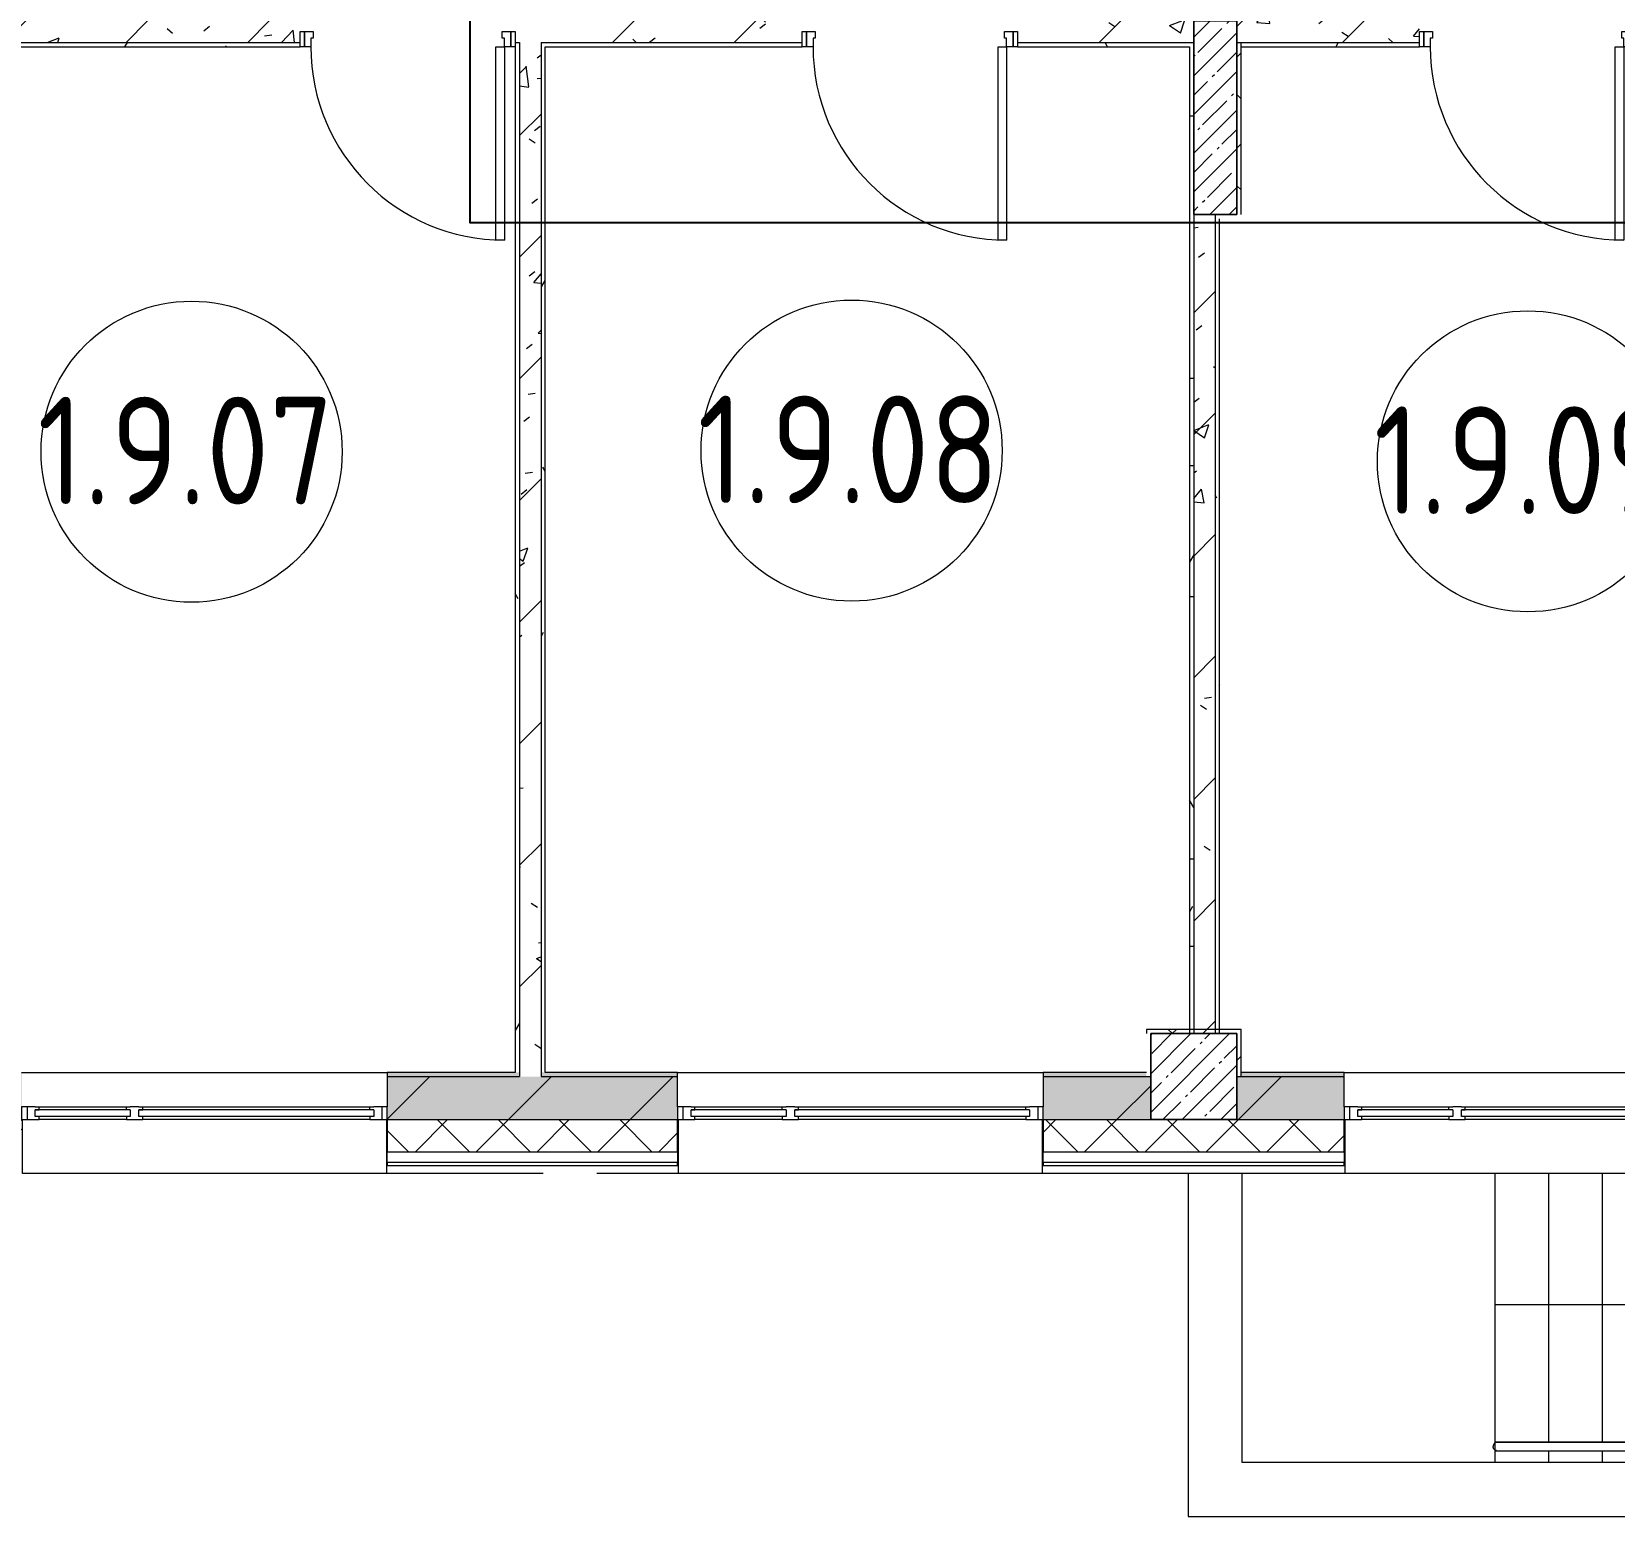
# Model space of a CAD drawing. Header units: millimetres. Extents: x -500089 to 1469082, y -290736 to 166440.
# Drawn here: x 1207100 to 1214459, y -75815 to -68910 of the extents above; entities that cross this region are included whole.
import ezdxf

# ---------------------------------------------------------------- set-up
doc = ezdxf.new("R2010")
doc.units = ezdxf.units.MM
for name, color, linetype, lineweight in [('_ Окна', 7, 'Continuous', 0), ('Витраж', 7, 'Continuous', 0), ('Двери', 7, 'Continuous', 0), ('Лестницы', 7, 'Continuous', 0), ('Марки помещений', 7, 'Continuous', 0), ('Несущие колонны', 7, 'Continuous', 0), ('Ограждение', 7, 'Continuous', 0), ('Окна', 7, 'Continuous', 0), ('Стены', 7, 'Continuous', 0), ('Стены наружные', 7, 'Continuous', 0), ('Стены несущие', 7, 'Continuous', 0), ('Стены отделка', 7, 'Continuous', 0), ('Стены штриховка', 7, 'Continuous', 0), ('Стрелки вверх', 7, 'Continuous', 0)]:
    doc.layers.add(name, color=color, linetype=linetype, lineweight=lineweight)
doc.styles.add('GOST Common_1', font='', dxfattribs={"width": 0.9, "height": 700})
doc.styles.get('GOST Common_1').set_extended_font_data('GOST Common')
pattern_1 = [(0, (1111853.59, -73570.49), (812.8, 203.2), [67.056, -542.544, 67.056, -542.544, -3251.2]), (0, (1111853.59, -73570.49), (812.8, 203.2), [-1219.2, 67.056, -1152.144, 67.056, -542.544, -1422.4]), (0, (1111853.59, -73570.49), (812.8, 203.2), [-3048, 67.056, -339.344, 67.056, -948.944]), (120, (1112158.39, -73468.89), (-582.37636, 602.30545), [67.056, -542.544, 67.056, -542.544, -3251.2]), (120, (1112158.39, -73468.89), (-582.37636, 602.30545), [-1219.2, 67.056, -1152.144, 67.056, -542.544, -1422.4]), (120, (1112158.39, -73468.89), (-582.37636, 602.30545), [-3048, 67.056, -339.344, 67.056, -948.944]), (240, (1112259.99, -73062.49), (-230.42364, -805.50545), [67.056, -542.544, 67.056, -542.544, -3251.2]), (240, (1112259.99, -73062.49), (-230.42364, -805.50545), [-1219.2, 67.056, -1152.144, 67.056, -542.544, -1422.4]), (240, (1112259.99, -73062.49), (-230.42364, -805.50545), [-3048, 67.056, -339.344, 67.056, -948.944])]
pattern_2 = [(45, (1111853.6, -73570.5), (-282.8427, 282.8427), [])]
pattern_3 = [(50, (1111853.6, -73570.5), (728.7365, -63.7558), [76.2, -838.2]), (355, (1111853.6, -73570.5), (-140.9716, 764.2276), [60.96, -670.56]), (100.451, (1111914.3, -73575.8), (587.77, 700.4668), [64.76, -712.36]), (46.184, (1111853.6, -73367.3), (1084.316, -168.171), [114.3, -1257.3]), (96.636, (1111943.9, -73381.3), (949.61, 989.71), [97.14, -1068.54]), (351.184, (1111853.6, -73367.3), (949.62, 989.701), [91.44, -1005.84]), (21, (1111955.2, -73418.1), (606.458, -409.0606), [76.2, -838.2]), (326, (1111955.2, -73418.1), (247.2083, 736.753), [60.96, -670.56]), (71.451, (1112005.7, -73452.2), (853.6683, 327.6855), [64.76, -712.36]), (37.5, (1111853.59, -73570.5), (12.3547, 338.2201), [33.528, -628.904, 33.528, -647.192, -673.1]), (37.5, (1111853.59, -73570.5), (12.3547, 338.2201), [-1343.152, 33.528, -639.572]), (7.5, (1111853.6, -73570.5), (267.2789, 400.7221), [33.528, -354.584, 33.528, -613.664, -256.54]), (7.5, (1111853.6, -73570.5), (267.2789, 400.7221), [-1035.304, 33.528, -223.012]), (327.5, (1111627.02, -73570.5), (542.3633, -22.91534), [33.528, -220.472, 33.528, -758.952, -1051.56]), (327.5, (1111627.02, -73570.5), (542.3633, -22.91534), [-1046.48, 33.528, -1018.032]), (317.5, (1111525.4, -73570.5), (592.517, 101.7071), [33.528, -296.672, 33.528, -492.76, -746.76]), (317.5, (1111525.4, -73570.5), (592.517, 101.7071), [-856.488, 33.528, -713.232])]
pattern_4 = [(45, (1111853.59, -73570.49), (-141.42136, 141.42136), []), (135, (1111853.59, -73570.49), (-141.42136, -141.42136), [])]
pattern_5 = [(45, (1111853.6, -73570.5), (-212.132, 212.132), []), (135, (1111853.6, -73570.5), (-212.132, -212.132), [])]

# ---------------------------------------------------------------- blocks, each defined once
blk = doc.blocks.new('Прямоугольный импост - 30х300 мм _Отлив_ Серый-2983337-З Этаж 01')
at = {"layer": 'Витраж'}
for p, q in [((98254, -650), (98254, -400)), ((99946, -400), (99946, -650)), ((99946, -650), (98254, -650))]:
    blk.add_line(p, q, dxfattribs=at)
blk = doc.blocks.new('Прямоугольный импост - 5х250 мм _наружный откос_ Серый-2984104-З Этаж 01')
at = {"layer": 'Витраж', "lineweight": 18}
for p, q in [((-4, 262.5), (0, 262.5)), ((-4, 50), (-4, 262.5)), ((0, 262.5), (0, 50))]:
    blk.add_line(p, q, dxfattribs=at)
blk = doc.blocks.new('Прямоугольный импост - 5х250 мм _наружный откос_ Серый-2984105-З Этаж 01')
at = {"layer": 'Витраж', "lineweight": 18}
for p, q in [((0, 262.5), (-4, 262.5)), ((-4, 262.5), (-4, 50)), ((0, 50), (0, 262.5))]:
    blk.add_line(p, q, dxfattribs=at)
blk = doc.blocks.new('Верх стены приямка 2 - Верх стены приямка 2-3044247-З Этаж 01')
at = {"layer": 'Стены'}
for p, q in [((100875, -650), (100625, -650)), ((100625, -650), (100625, -2245)), ((100875, -1995), (100875, -650)), ((107625, -1995), (100875, -1995)), ((107625, -2245), (107625, -1995)), ((100625, -2245), (107625, -2245))]:
    blk.add_line(p, q, dxfattribs=at)
blk = doc.blocks.new('АР_СОШ_Верзилово_Фасады_rvt-2-З Этаж 01')
at = {"layer": 'Стены наружные'}
for p, q in [((97625, -650), (96896, -650)), ((98254, -650), (97875, -650)), ((101354, -650), (99946, -650))]:
    blk.add_line(p, q, dxfattribs=at)
at = {"layer": 'Стены отделка', "lineweight": 9}
for p, q in [((98250, -600), (96900, -600)), ((96900, -600), (96900, -612.5)), ((96900, -612.5), (98250, -612.5)), ((98250, -612.5), (98250, -600)), ((101350, -600), (99950, -600)), ((99950, -600), (99950, -612.5)), ((99950, -612.5), (101350, -612.5)), ((101350, -612.5), (101350, -600))]:
    blk.add_line(p, q, dxfattribs=at)
at = {"lineweight": 9}
for name, p in [('Прямоугольный импост - 30х300 мм _Отлив_ Серый-2983337-З Этаж 01', (-3050, 0)), ('Прямоугольный импост - 30х300 мм _Отлив_ Серый-2983337-З Этаж 01', (0, 0)), ('Прямоугольный импост - 30х300 мм _Отлив_ Серый-2983337-З Этаж 01', (3100, 0)), ('Верх стены приямка 2 - Верх стены приямка 2-3044247-З Этаж 01', (0, 0))]:
    blk.add_blockref(name, p, dxfattribs=at)
at = {"lineweight": 9, "extrusion": (0, 0, -1), "rotation": 180}
for p in [(-96900, -350), (-99950, -350)]:
    blk.add_blockref('Прямоугольный импост - 5х250 мм _наружный откос_ Серый-2984104-З Этаж 01', p, dxfattribs=at)
at = {"lineweight": 9, "rotation": 180}
for p in [(98250, -350), (101350, -350)]:
    blk.add_blockref('Прямоугольный импост - 5х250 мм _наружный откос_ Серый-2984105-З Этаж 01', p, dxfattribs=at)
blk = doc.blocks.new('ADSK_КолоннаЖБ_Прямоугольная - 400x400 мм-V256-З Этаж 01')
at = {"layer": 'Несущие колонны'}
h = blk.add_hatch(dxfattribs=at)
h.set_pattern_fill('FP_40', color=256, style=0, pattern_type=2)
h.set_pattern_definition([(45, (-100650, 200), (-89.80256, 89.80256), []), (45, (-100560.2, 200), (-89.80256, 89.80256), [158.75, -31.75, 13.411, -18.339])])
h.paths.add_polyline_path([(200, -200), (200, 200), (-200, 200), (-200, -200), (-109.1, -200)], flags=0)
at = {"layer": 'Несущие колонны', "lineweight": 18}
for p, q in [((-200, -200), (-200, 200)), ((-200, 200), (200, 200)), ((200, 200), (-200, 200)), ((-200, 200), (-200, -200)), ((200, 200), (200, -200)), ((200, -200), (200, 200)), ((200, -200), (-200, -200)), ((-200, -200), (200, -200))]:
    blk.add_line(p, q, dxfattribs=at)
blk = doc.blocks.new('ADSK_КолоннаЖБ_Прямоугольная - 200x900 мм-V329-З Этаж 01')
at = {"layer": 'Несущие колонны'}
h = blk.add_hatch(dxfattribs=at)
h.set_pattern_fill('FP_116', color=256, style=0, pattern_type=2)
h.set_pattern_definition([(315, (-4260, 100750), (89.80256, 89.80256), []), (315, (-4260, 100660.2), (89.80256, 89.80256), [158.75, -31.75, 13.411, -18.339])])
h.paths.add_polyline_path([(-450, 2.5), (-450, -100), (450, -100), (450, 100), (-450, 100)], flags=0)
at = {"layer": 'Несущие колонны', "lineweight": 18}
for p, q in [((-450, -100), (-450, 100)), ((-450, 100), (450, 100)), ((450, 100), (-450, 100)), ((-450, 100), (-450, -100)), ((450, 100), (450, -100)), ((450, -100), (450, 100)), ((450, -100), (-450, -100)), ((-450, -100), (450, -100))]:
    blk.add_line(p, q, dxfattribs=at)
blk = doc.blocks.new('ASVP_ДверьДеревянная_1 полотно - Входная_внутр_ 900х2000h_полотно_ Г Пр _850 в чистоте_-4213387-З Этаж 01')
at = {"layer": 'Двери', "lineweight": 18}
for p, q in [((-450, 970), (-410, 970)), ((-450, 70), (-450, 970)), ((-410, 970), (-410, 70)), ((-500, 70), (-480, 70)), ((-500, 0), (-500, 70)), ((-480, 0), (-500, 0)), ((-480, 70), (-450, 70)), ((-480, 0), (-480, 70)), ((-480, 70), (-480, 0)), ((-440, 0), (-480, 0)), ((-410, 70), (-450, 70)), ((-450, 70), (-450, 30)), ((-450, 30), (-440, 30)), ((-440, 30), (-440, 0)), ((440, 30), (450, 30)), ((440, 0), (440, 30)), ((480, 0), (440, 0)), ((450, 70), (480, 70)), ((450, 30), (450, 70)), ((480, 70), (480, 0)), ((480, 70), (500, 70)), ((480, 0), (480, 70)), ((500, 0), (480, 0)), ((500, 70), (500, 0))]:
    blk.add_line(p, q, dxfattribs=at)
at = {"layer": 'Двери'}
blk.add_arc((-450, 70), 900, 0, 90, dxfattribs=at)
blk = doc.blocks.new('Тип перил - Перила_Внутренний_-3596252-З Этаж 01')
at = {"layer": 'Ограждение'}
for p, q in [((105800, -1900), (102050, -1900)), ((102050, -1940), (105800, -1940))]:
    blk.add_line(p, q, dxfattribs=at)
blk = doc.blocks.new('Тип перил - D40-V397-З Этаж 01')
at = {"layer": 'Ограждение', "flags": 128}
for points in [[(102058.7, -1900.4), (102057.5, -1900.6), (102056.3, -1901), (102055.2, -1901.4), (102054.1, -1901.8), (102053.1, -1902.3), (102052.2, -1902.9), (102051.3, -1903.4), (102050.5, -1904), (102049.7, -1904.6), (102049, -1905.3), (102048.3, -1905.9), (102047.7, -1906.5), (102047.2, -1907.1), (102046.7, -1907.8), (102046.2, -1908.4), (102045.8, -1909), (102045.4, -1909.6), (102045, -1910.2), (102044.7, -1910.8), (102044.4, -1911.4), (102044.2, -1912), (102043.9, -1912.6), (102043.7, -1913.1), (102043.5, -1913.7), (102043.3, -1914.2), (102043.2, -1914.7), (102043.1, -1915.3), (102042.9, -1915.8), (102042.8, -1916.3), (102042.7, -1916.8), (102042.7, -1917.4), (102042.6, -1917.9), (102042.6, -1918.4), (102042.5, -1918.9), (102042.5, -1919.4), (102042.5, -1919.9), (102042.5, -1920)], [(102058.7, -1939.6), (102057.5, -1939.4), (102056.3, -1939), (102055.2, -1938.6), (102054.1, -1938.2), (102053.1, -1937.7), (102052.2, -1937.1), (102051.3, -1936.6), (102050.5, -1936), (102049.7, -1935.4), (102049, -1934.7), (102048.3, -1934.1), (102047.7, -1933.5), (102047.2, -1932.9), (102046.7, -1932.2), (102046.2, -1931.6), (102045.8, -1931), (102045.4, -1930.4), (102045, -1929.8), (102044.7, -1929.2), (102044.4, -1928.6), (102044.2, -1928), (102043.9, -1927.4), (102043.7, -1926.9), (102043.5, -1926.3), (102043.3, -1925.8), (102043.2, -1925.3), (102043.1, -1924.7), (102042.9, -1924.2), (102042.8, -1923.7), (102042.7, -1923.2), (102042.7, -1922.6), (102042.6, -1922.1), (102042.6, -1921.6), (102042.5, -1921.1), (102042.5, -1920.6), (102042.5, -1920.1), (102042.5, -1920)]]:
    blk.add_lwpolyline(points, dxfattribs=at)
blk = doc.blocks.new('Тип перил - Перила_Внутренний_-V399-З Этаж 01')
at = {"layer": 'Ограждение'}
for p, q in [((102050, -1900), (102050, -1940)), ((102050, -1900), (105800, -1900)), ((105800, -1900), (105800, -1940)), ((102050, -1940), (105800, -1940))]:
    blk.add_line(p, q, dxfattribs=at)
blk = doc.blocks.new('Окно_ПВХ_2Створки - ОП_2000_h_х1700_2ст Серый-3674242-З Этаж 01')
at = {"layer": '_ Окна'}
for p, q in [((-769, 110), (-850, 110)), ((-850, 110), (-850, 50)), ((-825, 50), (-825, 110)), ((-787, 64), (-787, 96)), ((-787, 96), (-769, 96)), ((-769, 96), (-769, 110)), ((-769, 96), (287, 96)), ((363, 110), (287, 110)), ((287, 110), (287, 96)), ((287, 96), (305, 96)), ((305, 96), (305, 64)), ((345, 64), (345, 96)), ((345, 96), (363, 96)), ((363, 96), (363, 110)), ((363, 96), (769, 96)), ((769, 110), (769, 96)), ((850, 110), (769, 110)), ((769, 96), (787, 96)), ((787, 96), (787, 64)), ((825, 50), (825, 110)), ((850, 50), (850, 110)), ((-850, 50), (-787, 50)), ((-787, 64), (305, 64)), ((-787, 64), (-769, 64)), ((-769, 50), (-787, 50)), ((-769, 64), (-769, 50)), ((287, 64), (287, 50)), ((305, 64), (287, 64)), ((305, 50), (287, 50)), ((305, 50), (345, 50)), ((345, 64), (787, 64)), ((345, 64), (363, 64)), ((363, 50), (345, 50)), ((363, 64), (363, 50)), ((769, 64), (769, 50)), ((787, 64), (769, 64)), ((787, 50), (769, 50)), ((787, 50), (850, 50))]:
    blk.add_line(p, q, dxfattribs=at)
at = {"layer": 'Окна'}
for p, q in [((-769, 110), (287, 110)), ((363, 110), (769, 110)), ((287, 50), (-769, 50)), ((769, 50), (363, 50))]:
    blk.add_line(p, q, dxfattribs=at)
blk = doc.blocks.new('ASVP_Марка_Помещение_ОдноЗначение - Номер-684784-З Этаж 01')
at = {"layer": 'Марки помещений'}
blk.add_circle((0, 0), 3.5, dxfattribs=at)

msp = doc.modelspace()

# ---------------------------------------------------------------- hatches: boundary and pattern name
at = {"layer": 'Стены штриховка'}
h = msp.add_hatch(dxfattribs=at)
h.set_pattern_fill('FP_201', color=256, style=0, pattern_type=2)
h.set_pattern_definition(pattern_2)
h.paths.add_polyline_path([(1212394.52, -68960.488), (1212503.585, -68960.488), (1212503.585, -68860.488), (1211683.585, -68860.488), (1211683.585, -68960.488)], flags=0)
h.paths.add_polyline_path([(1206253.585, -68960.488), (1208348.585, -68960.488), (1208348.585, -68860.488), (1206253.585, -68860.488)], flags=0)
h.paths.add_polyline_path([(1214961.413, -68960.488), (1215603.585, -68960.488), (1215603.585, -68860.488), (1214553.586, -68860.488), (1214553.586, -68960.488), (1214618.45, -68960.488)], flags=0)
h.paths.add_polyline_path([(1209348.585, -68960.488), (1210683.585, -68960.488), (1210683.585, -68860.488), (1209348.585, -68860.488), (1209348.585, -68910.488)], flags=0)
h.paths.add_polyline_path([(1213553.586, -68960.488), (1213553.586, -68860.488), (1212703.585, -68860.488), (1212703.585, -68960.488), (1213506.476, -68960.488)], flags=0)
h = msp.add_hatch(dxfattribs=at)
h.set_pattern_fill('FP_31', color=256, style=0, pattern_type=2)
h.set_pattern_definition(pattern_3)
h.paths.add_polyline_path([(1212394.52, -68960.488), (1212503.585, -68960.488), (1212503.585, -68860.488), (1211683.585, -68860.488), (1211683.585, -68960.488)], flags=0)
h.paths.add_polyline_path([(1206253.585, -68960.488), (1208348.585, -68960.488), (1208348.585, -68860.488), (1206253.585, -68860.488)], flags=0)
h.paths.add_polyline_path([(1214961.413, -68960.488), (1215603.585, -68960.488), (1215603.585, -68860.488), (1214553.586, -68860.488), (1214553.586, -68960.488), (1214618.45, -68960.488)], flags=0)
h.paths.add_polyline_path([(1209348.585, -68960.488), (1210683.585, -68960.488), (1210683.585, -68860.488), (1209348.585, -68860.488), (1209348.585, -68910.488)], flags=0)
h.paths.add_polyline_path([(1213553.586, -68960.488), (1213553.586, -68860.488), (1212703.585, -68860.488), (1212703.585, -68960.488), (1213506.476, -68960.488)], flags=0)
h = msp.add_hatch(dxfattribs=at)
h.set_pattern_fill('FP_174', color=256, style=0, pattern_type=2)
h.set_pattern_definition(pattern_1)
h.paths.add_polyline_path([(1215583.585, -68980.488), (1215583.585, -68960.488), (1214553.586, -68960.488), (1214553.586, -68980.488), (1214990.486, -68980.488)], flags=0)
h.paths.add_polyline_path([(1210170.59, -68980.488), (1210683.585, -68980.488), (1210683.585, -68960.488), (1209468.585, -68960.488), (1209468.585, -68980.488), (1209488.585, -68980.488)], flags=0)
h.paths.add_polyline_path([(1212394.52, -68980.488), (1212503.585, -68980.488), (1212503.585, -68960.488), (1211683.585, -68960.488), (1211683.585, -68980.488)], flags=0)
h.paths.add_polyline_path([(1206673.585, -68980.488), (1208348.585, -68980.488), (1208348.585, -68960.488), (1206673.585, -68960.488), (1206673.585, -68965.488)], flags=0)
h.paths.add_polyline_path([(1213553.586, -68980.488), (1213553.586, -68960.488), (1212723.585, -68960.488), (1212723.585, -68980.488), (1213506.476, -68980.488)], flags=0)
h.paths.add_polyline_path([(1209348.585, -68980.488), (1209368.585, -68980.488), (1209368.585, -68960.488), (1209348.585, -68960.488)], flags=0)
h.paths.add_polyline_path([(1206653.585, -68970.488), (1206653.585, -68960.488), (1206353.585, -68960.488), (1206353.585, -68970.488), (1206513.585, -68970.488)], flags=0)
h = msp.add_hatch(dxfattribs=at)
h.set_pattern_fill('FP_174', color=256, style=0, pattern_type=2)
h.set_pattern_definition(pattern_1)
h.paths.add_polyline_path([(1209368.585, -73750.488), (1209368.585, -68980.488), (1209348.585, -68980.488), (1209348.585, -73750.488)], flags=0)
h = msp.add_hatch(dxfattribs=at)
h.set_pattern_fill('FP_201', color=256, style=0, pattern_type=2)
h.set_pattern_definition(pattern_2)
h.paths.add_polyline_path([(1209468.585, -73770.488), (1209468.585, -68960.488), (1209368.585, -68960.488), (1209368.585, -73770.488)], flags=0)
h = msp.add_hatch(dxfattribs=at)
h.set_pattern_fill('FP_31', color=256, style=0, pattern_type=2)
h.set_pattern_definition(pattern_3)
h.paths.add_polyline_path([(1209468.585, -73770.488), (1209468.585, -68960.488), (1209368.585, -68960.488), (1209368.585, -73770.488)], flags=0)
h = msp.add_hatch(dxfattribs=at)
h.set_pattern_fill('FP_174', color=256, style=0, pattern_type=2)
h.set_pattern_definition(pattern_1)
h.paths.add_polyline_path([(1209468.585, -73750.488), (1209488.585, -73750.488), (1209488.585, -68980.488), (1209468.585, -68980.488), (1209468.585, -73360.122)], flags=0)
h = msp.add_hatch(dxfattribs=at)
h.set_pattern_fill('FP_174', color=256, style=0, pattern_type=2)
h.set_pattern_definition(pattern_1)
h.paths.add_polyline_path([(1212503.585, -73570.488), (1212503.585, -68980.488), (1212483.585, -68980.488), (1212483.585, -73570.488)], flags=0)
h = msp.add_hatch(dxfattribs=at)
h.set_pattern_fill('FP_202', color=256, style=0, pattern_type=2)
h.set_pattern_definition(pattern_5)
h.paths.add_polyline_path([(1212723.585, -69760.488), (1212723.585, -68960.488), (1212703.585, -68960.488), (1212703.585, -69760.488)], flags=0)
h = msp.add_hatch(dxfattribs=at)
h.set_pattern_fill('FP_201', color=256, style=0, pattern_type=2)
h.set_pattern_definition(pattern_2)
h.paths.add_polyline_path([(1212503.585, -73570.488), (1212603.585, -73570.488), (1212603.585, -69760.488), (1212503.585, -69760.488), (1212503.585, -73506.157)], flags=0)
h = msp.add_hatch(dxfattribs=at)
h.set_pattern_fill('FP_31', color=256, style=0, pattern_type=2)
h.set_pattern_definition(pattern_3)
h.paths.add_polyline_path([(1212503.585, -73570.488), (1212603.585, -73570.488), (1212603.585, -69760.488), (1212503.585, -69760.488), (1212503.585, -73506.157)], flags=0)
h = msp.add_hatch(dxfattribs=at)
h.set_pattern_fill('FP_174', color=256, style=0, pattern_type=2)
h.set_pattern_definition(pattern_1)
h.paths.add_polyline_path([(1212623.585, -73570.488), (1212623.585, -69780.488), (1212603.585, -69780.488), (1212603.585, -73570.488), (1212622.679, -73570.488)], flags=0)
h = msp.add_hatch(dxfattribs=at)
h.set_pattern_fill('FP_202', color=256, style=0, pattern_type=2)
h.set_pattern_definition(pattern_5)
h.paths.add_polyline_path([(1212303.585, -73570.488), (1212483.585, -73570.488), (1212483.585, -73550.488), (1212283.585, -73550.488), (1212283.585, -73570.488)], flags=0)
h.paths.add_polyline_path([(1212703.585, -73570.488), (1212703.585, -73550.488), (1212623.585, -73550.488), (1212623.585, -73570.488)], flags=0)
h = msp.add_hatch(dxfattribs=at)
h.set_pattern_fill('FP_202', color=256, style=0, pattern_type=2)
h.set_pattern_definition(pattern_5)
h.paths.add_polyline_path([(1212703.585, -73770.488), (1212723.585, -73770.488), (1212723.585, -73550.488), (1212703.585, -73550.488), (1212703.585, -73750.488)], flags=0)
h = msp.add_hatch(dxfattribs=at)
h.set_pattern_fill('FP_174', color=256, style=0, pattern_type=2)
h.set_pattern_definition(pattern_1)
h.paths.add_polyline_path([(1221953.586, -73770.488), (1221953.586, -73750.488), (1221053.586, -73750.488), (1221053.586, -73770.488), (1221865.66, -73770.488)], flags=0)
h.paths.add_polyline_path([(1188853.585, -73770.488), (1188853.585, -73750.488), (1188653.585, -73750.488), (1188653.585, -73770.488)], flags=0)
h.paths.add_polyline_path([(1194053.585, -73770.488), (1194253.585, -73770.488), (1194253.585, -73750.488), (1194053.585, -73750.488)], flags=0)
h.paths.add_polyline_path([(1194653.585, -73770.488), (1194853.585, -73770.488), (1194853.585, -73750.488), (1194653.585, -73750.488), (1194653.585, -73765.488)], flags=0)
h.paths.add_polyline_path([(1199038.585, -73770.488), (1199553.585, -73770.488), (1199553.585, -73750.488), (1199038.585, -73750.488)], flags=0)
h.paths.add_polyline_path([(1219413.586, -73770.488), (1220053.586, -73770.488), (1220053.586, -73750.488), (1219413.586, -73750.488)], flags=0)
h.paths.add_polyline_path([(1199673.585, -73770.488), (1200233.585, -73770.488), (1200233.585, -73750.488), (1199653.585, -73750.488), (1199653.585, -73770.488)], flags=0)
h.paths.add_polyline_path([(1219313.586, -73770.488), (1219313.586, -73750.488), (1219153.586, -73750.488), (1219153.586, -73770.488), (1219293.586, -73770.488)], flags=0)
h.paths.add_polyline_path([(1200673.585, -73770.488), (1200853.585, -73770.488), (1200853.585, -73750.488), (1200673.585, -73750.488)], flags=0)
h.paths.add_polyline_path([(1218018.803, -73770.488), (1218153.586, -73770.488), (1218153.586, -73750.488), (1217253.586, -73750.488), (1217253.586, -73770.488), (1217997.064, -73770.488)], flags=0)
h.paths.add_polyline_path([(1206834.704, -73770.488), (1207053.585, -73770.488), (1207053.585, -73750.488), (1206673.585, -73750.488), (1206673.585, -73770.488)], flags=0)
h.paths.add_polyline_path([(1208753.585, -73770.488), (1209368.585, -73770.488), (1209368.585, -73750.488), (1208753.585, -73750.488)], flags=0)
h.paths.add_polyline_path([(1215730.424, -73770.488), (1216253.586, -73770.488), (1216253.586, -73750.488), (1215703.585, -73750.488), (1215703.585, -73770.488), (1215723.585, -73770.488)], flags=0)
h.paths.add_polyline_path([(1210103.585, -73770.488), (1210103.585, -73750.488), (1209468.585, -73750.488), (1209468.585, -73770.488), (1209488.585, -73770.488)], flags=0)
h.paths.add_polyline_path([(1215603.585, -73770.488), (1215603.585, -73750.488), (1214903.585, -73750.488), (1214903.585, -73770.488), (1215583.585, -73770.488)], flags=0)
h.paths.add_polyline_path([(1188253.585, -73770.488), (1188253.585, -73750.488), (1188053.585, -73750.488), (1188053.585, -73770.488)], flags=0)
h.paths.add_polyline_path([(1212283.585, -73770.488), (1212283.585, -73750.488), (1211803.585, -73750.488), (1211803.585, -73770.488)], flags=0)
h.paths.add_polyline_path([(1212778.585, -73770.488), (1213203.585, -73770.488), (1213203.585, -73750.488), (1212723.585, -73750.488), (1212723.585, -73770.488)], flags=0)
h = msp.add_hatch(dxfattribs=at)
h.set_pattern_fill('FP_201', color=256, style=0, pattern_type=2)
h.set_pattern_definition(pattern_2)
h.paths.add_polyline_path([(1188053.585, -73970.488), (1188253.585, -73970.488), (1188253.585, -73770.488), (1188053.585, -73770.488)], flags=0)
h.paths.add_polyline_path([(1209058.616, -73970.488), (1210103.585, -73970.488), (1210103.585, -73770.488), (1208753.585, -73770.488), (1208753.585, -73970.488)], flags=0)
h.paths.add_polyline_path([(1188653.585, -73970.488), (1188853.585, -73970.488), (1188853.585, -73770.488), (1188653.585, -73770.488), (1188653.585, -73920.488)], flags=0)
h.paths.add_polyline_path([(1221953.586, -73970.488), (1222153.585, -73970.487), (1222153.586, -73770.488), (1221053.586, -73770.488), (1221053.586, -73970.488), (1221290.221, -73970.488)], flags=0)
h.paths.add_polyline_path([(1212703.585, -73970.488), (1213203.585, -73970.488), (1213203.585, -73770.488), (1212703.585, -73770.488), (1212703.585, -73940.185)], flags=0)
h.paths.add_polyline_path([(1206653.585, -73970.488), (1207053.585, -73970.488), (1207053.585, -73770.488), (1206653.585, -73770.488)], flags=0)
h.paths.add_polyline_path([(1194053.585, -73970.488), (1194253.585, -73970.488), (1194253.585, -73770.488), (1194053.585, -73770.488)], flags=0)
h.paths.add_polyline_path([(1200853.585, -73970.488), (1200853.585, -73770.488), (1200653.585, -73770.488), (1200653.585, -73970.488)], flags=0)
h.paths.add_polyline_path([(1214903.585, -73970.488), (1216253.586, -73970.488), (1216253.586, -73770.488), (1214903.585, -73770.488), (1214903.585, -73956.488)], flags=0)
h.paths.add_polyline_path([(1194653.585, -73970.488), (1194853.585, -73970.488), (1194853.585, -73770.488), (1194653.585, -73770.488), (1194653.585, -73920.488)], flags=0)
h.paths.add_polyline_path([(1200253.585, -73970.488), (1200253.585, -73770.488), (1199038.585, -73770.488), (1199038.585, -73970.488), (1200162.896, -73970.488)], flags=0)
h.paths.add_polyline_path([(1211803.585, -73970.488), (1212303.585, -73970.488), (1212303.585, -73770.488), (1211803.585, -73770.488), (1211803.585, -73956.488)], flags=0)
h.paths.add_polyline_path([(1220053.586, -73970.488), (1220053.586, -73770.488), (1219153.586, -73770.488), (1219153.586, -73970.488)], flags=0)
h = msp.add_hatch(dxfattribs=at)
h.set_pattern_fill('FP_31', color=256, style=0, pattern_type=2)
h.set_pattern_definition(pattern_3)
h.paths.add_polyline_path([(1188053.585, -73970.488), (1188253.585, -73970.488), (1188253.585, -73770.488), (1188053.585, -73770.488)], flags=0)
h.paths.add_polyline_path([(1209058.616, -73970.488), (1210103.585, -73970.488), (1210103.585, -73770.488), (1208753.585, -73770.488), (1208753.585, -73970.488)], flags=0)
h.paths.add_polyline_path([(1188653.585, -73970.488), (1188853.585, -73970.488), (1188853.585, -73770.488), (1188653.585, -73770.488), (1188653.585, -73920.488)], flags=0)
h.paths.add_polyline_path([(1221953.586, -73970.488), (1222153.585, -73970.487), (1222153.586, -73770.488), (1221053.586, -73770.488), (1221053.586, -73970.488), (1221290.221, -73970.488)], flags=0)
h.paths.add_polyline_path([(1212703.585, -73970.488), (1213203.585, -73970.488), (1213203.585, -73770.488), (1212703.585, -73770.488), (1212703.585, -73940.185)], flags=0)
h.paths.add_polyline_path([(1206653.585, -73970.488), (1207053.585, -73970.488), (1207053.585, -73770.488), (1206653.585, -73770.488)], flags=0)
h.paths.add_polyline_path([(1194053.585, -73970.488), (1194253.585, -73970.488), (1194253.585, -73770.488), (1194053.585, -73770.488)], flags=0)
h.paths.add_polyline_path([(1200853.585, -73970.488), (1200853.585, -73770.488), (1200653.585, -73770.488), (1200653.585, -73970.488)], flags=0)
h.paths.add_polyline_path([(1214903.585, -73970.488), (1216253.586, -73970.488), (1216253.586, -73770.488), (1214903.585, -73770.488), (1214903.585, -73956.488)], flags=0)
h.paths.add_polyline_path([(1194653.585, -73970.488), (1194853.585, -73970.488), (1194853.585, -73770.488), (1194653.585, -73770.488), (1194653.585, -73920.488)], flags=0)
h.paths.add_polyline_path([(1200253.585, -73970.488), (1200253.585, -73770.488), (1199038.585, -73770.488), (1199038.585, -73970.488), (1200162.896, -73970.488)], flags=0)
h.paths.add_polyline_path([(1211803.585, -73970.488), (1212303.585, -73970.488), (1212303.585, -73770.488), (1211803.585, -73770.488), (1211803.585, -73956.488)], flags=0)
h.paths.add_polyline_path([(1220053.586, -73970.488), (1220053.586, -73770.488), (1219153.586, -73770.488), (1219153.586, -73970.488)], flags=0)
h = msp.add_hatch(dxfattribs=at)
h.set_pattern_fill('FP_32', color=256, style=0, pattern_type=2)
h.set_pattern_definition(pattern_4)
h.paths.add_polyline_path([(1182653.585, -74120.488), (1182653.585, -73970.488), (1182103.585, -73970.488), (1182103.585, -74120.488)], flags=0)
h.paths.add_polyline_path([(1200853.585, -74120.488), (1200853.585, -73970.488), (1199038.585, -73970.488), (1199038.585, -74120.488), (1200162.896, -74120.488)], flags=0)
h.paths.add_polyline_path([(1206834.704, -74120.488), (1207053.585, -74120.488), (1207053.585, -73970.488), (1206253.585, -73970.488), (1206253.585, -74120.488)], flags=0)
h.paths.add_polyline_path([(1188853.585, -74120.488), (1188853.585, -73970.488), (1188053.585, -73970.488), (1188053.585, -74120.488)], flags=0)
h.paths.add_polyline_path([(1212778.585, -74120.488), (1212778.585, -73970.488), (1211803.585, -73970.488), (1211803.585, -74120.488), (1212394.52, -74120.488)], flags=0)
h.paths.add_polyline_path([(1194053.585, -74120.488), (1194853.585, -74120.488), (1194853.585, -73970.488), (1194053.585, -73970.488), (1194053.585, -74070.488)], flags=0)
h.paths.add_polyline_path([(1208753.585, -74120.488), (1210103.585, -74120.488), (1210103.585, -73970.488), (1208753.585, -73970.488), (1208753.585, -74070.488)], flags=0)
h = msp.add_hatch(dxfattribs=at)
h.set_pattern_fill('FP_32', color=256, style=0, pattern_type=2)
h.set_pattern_definition(pattern_4)
h.paths.add_polyline_path([(1217954.336, -74120.488), (1218153.586, -74120.488), (1218153.586, -73970.488), (1217253.586, -73970.488), (1217253.586, -74120.488), (1217653.585, -74120.488)], flags=0)
h.paths.add_polyline_path([(1213203.585, -74120.488), (1213203.585, -73970.488), (1212778.585, -73970.488), (1212778.585, -74120.488)], flags=0)
h.paths.add_polyline_path([(1221953.586, -74120.488), (1222153.585, -74120.488), (1222153.585, -73970.488), (1221053.586, -73970.488), (1221053.586, -74120.488), (1221290.221, -74120.488)], flags=0)
h.paths.add_polyline_path([(1214903.585, -74120.488), (1216253.586, -74120.488), (1216253.586, -73970.488), (1214903.585, -73970.488), (1214903.585, -74070.488)], flags=0)
h.paths.add_polyline_path([(1220053.586, -74120.488), (1220053.586, -73970.488), (1219153.586, -73970.488), (1219153.586, -74120.488)], flags=0)

# ---------------------------------------------------------------- linework, layer by layer
at = {"color": 4}
msp.add_lwpolyline([(1209139.389, -53813.488), (1222945.389, -53813.488), (1222945.389, -69799.488), (1209139.389, -69799.488)], close=True, dxfattribs=at)
at = {"layer": 'Лестницы'}
for p, q in [((1213903.585, -74220.488), (1213903.585, -75470.488)), ((1213903.585, -74220.488), (1213903.585, -75470.488)), ((1214153.585, -74220.488), (1214153.585, -75470.488)), ((1214153.585, -74220.488), (1214153.585, -75470.488)), ((1214403.585, -74220.488), (1214403.585, -75470.488)), ((1214403.585, -74220.488), (1214403.585, -75470.488)), ((1213903.585, -75510.488), (1213903.585, -75565.488)), ((1213903.585, -75510.488), (1213903.585, -75565.488)), ((1214153.585, -75510.488), (1214153.585, -75565.488)), ((1214153.585, -75510.488), (1214153.585, -75565.488)), ((1214403.585, -75510.488), (1214403.585, -75565.488)), ((1214403.585, -75510.488), (1214403.585, -75565.488))]:
    msp.add_line(p, q, dxfattribs=at)
at = {"layer": 'Стены наружные'}
for p, q in [((1207053.585, -73750.488), (1208753.585, -73750.488)), ((1210103.585, -73750.488), (1211803.585, -73750.488)), ((1213203.585, -73750.488), (1214903.585, -73750.488)), ((1208753.585, -74120.488), (1208749.585, -74120.488)), ((1210107.585, -74120.488), (1210103.585, -74120.488)), ((1211803.585, -74120.488), (1211799.585, -74120.488)), ((1213207.585, -74120.488), (1213203.585, -74120.488))]:
    msp.add_line(p, q, dxfattribs=at)
at = {"layer": 'Стены несущие'}
for p, q in [((1206353.585, -68960.488), (1208348.585, -68960.488)), ((1209348.585, -68960.488), (1209368.585, -68960.488)), ((1209368.585, -68960.488), (1209368.585, -73770.488)), ((1209468.585, -68960.488), (1210683.585, -68960.488)), ((1209468.585, -68960.488), (1209468.585, -73770.488)), ((1211683.585, -68960.488), (1212503.585, -68960.488)), ((1212703.585, -68960.488), (1213553.586, -68960.488)), ((1212503.585, -69760.488), (1212503.585, -73570.488)), ((1212603.585, -69760.488), (1212603.585, -73570.488)), ((1208753.585, -73770.488), (1208753.585, -73910.488)), ((1208753.585, -73770.488), (1209368.585, -73770.488)), ((1209468.585, -73770.488), (1210103.585, -73770.488)), ((1210103.585, -73910.488), (1210103.585, -73770.488)), ((1211803.585, -73770.488), (1211803.585, -73910.488)), ((1211803.585, -73770.488), (1212303.585, -73770.488)), ((1212703.585, -73770.488), (1213203.585, -73770.488)), ((1213203.585, -73910.488), (1213203.585, -73770.488)), ((1208753.585, -73970.488), (1210103.585, -73970.488)), ((1211803.585, -73970.488), (1212303.585, -73970.488)), ((1212703.585, -73970.488), (1213203.585, -73970.488))]:
    msp.add_line(p, q, dxfattribs=at)
at = {"layer": 'Стены отделка'}
for p, q in [((1206673.585, -68980.488), (1208348.585, -68980.488)), ((1209348.585, -68980.488), (1209348.585, -73750.488)), ((1209488.585, -68980.488), (1210683.585, -68980.488)), ((1209488.585, -73750.488), (1209488.585, -68980.488)), ((1211683.585, -68980.488), (1212483.585, -68980.488)), ((1212483.585, -68980.488), (1212483.585, -73570.488)), ((1212723.585, -68980.488), (1213553.586, -68980.488)), ((1212723.585, -69760.488), (1212723.585, -68980.488)), ((1212623.585, -73570.488), (1212623.585, -69780.488)), ((1212723.585, -73550.488), (1212283.585, -73550.488)), ((1212283.585, -73550.488), (1212283.585, -73570.488)), ((1212723.585, -73750.488), (1212723.585, -73550.488)), ((1209348.585, -73750.488), (1208753.585, -73750.488)), ((1208753.585, -73750.488), (1208753.585, -73770.488)), ((1210103.585, -73750.488), (1209488.585, -73750.488)), ((1210103.585, -73770.488), (1210103.585, -73750.488)), ((1212283.585, -73750.488), (1211803.585, -73750.488)), ((1211803.585, -73750.488), (1211803.585, -73770.488)), ((1213203.585, -73750.488), (1212723.585, -73750.488)), ((1213203.585, -73770.488), (1213203.585, -73750.488)), ((1208753.585, -73970.488), (1208753.585, -74120.488)), ((1210103.585, -74120.488), (1210103.585, -73970.488)), ((1211803.585, -73970.488), (1211803.585, -74120.488)), ((1213203.585, -74120.488), (1213203.585, -73970.488)), ((1208753.585, -74120.488), (1210103.585, -74120.488)), ((1211803.585, -74120.488), (1213203.585, -74120.488))]:
    msp.add_line(p, q, dxfattribs=at)
at = {"layer": 'Стены штриховка'}
for p, q in [((1212723.585, -68980.488), (1212723.585, -68960.488)), ((1212723.585, -73770.488), (1212723.585, -73750.488))]:
    msp.add_line(p, q, dxfattribs=at)
at = {"layer": 'Стрелки вверх'}
for p, q in [((1213903.585, -74830.488), (1214153.585, -74830.488)), ((1214153.585, -74830.488), (1214403.585, -74830.488)), ((1214403.585, -74830.488), (1214653.585, -74830.488))]:
    msp.add_line(p, q, dxfattribs=at)

# ---------------------------------------------------------------- block references
msp.add_blockref('АР_СОШ_Верзилово_Фасады_rvt-2-З Этаж 01', (1111853.585, -73570.488))
at = {"layer": 'Двери', "rotation": 180}
for p in [(1208848.585, -68910.488), (1211183.585, -68910.488), (1214053.586, -68910.488)]:
    msp.add_blockref('ASVP_ДверьДеревянная_1 полотно - Входная_внутр_ 900х2000h_полотно_ Г Пр _850 в чистоте_-4213387-З Этаж 01', p, dxfattribs=at)
at = {"layer": 'Марки помещений', "xscale": 199.9999999999999, "yscale": 199.9999999999999, "zscale": 199.9999999999999}
for p in [(1207843.785, -70864.137), (1210913.016, -70858.924), (1214057.549, -70908.917)]:
    msp.add_blockref('ASVP_Марка_Помещение_ОдноЗначение - Номер-684784-З Этаж 01', p, dxfattribs=at)
at = {"layer": 'Несущие колонны', "rotation": 89.99999999999984}
msp.add_blockref('ADSK_КолоннаЖБ_Прямоугольная - 200x900 мм-V329-З Этаж 01', (1212603.585, -69310.488), dxfattribs=at)
at = {"layer": 'Несущие колонны'}
msp.add_blockref('ADSK_КолоннаЖБ_Прямоугольная - 400x400 мм-V256-З Этаж 01', (1212503.585, -73770.488), dxfattribs=at)
at = {"layer": 'Ограждение'}
for name in ['Тип перил - D40-V397-З Этаж 01', 'Тип перил - Перила_Внутренний_-3596252-З Этаж 01', 'Тип перил - Перила_Внутренний_-V399-З Этаж 01']:
    msp.add_blockref(name, (1111853.585, -73570.488), dxfattribs=at)
at = {"layer": 'Окна', "rotation": 180}
for p in [(1207903.585, -73860.488), (1210953.585, -73860.488), (1214053.585, -73860.488)]:
    msp.add_blockref('Окно_ПВХ_2Створки - ОП_2000_h_х1700_2ст Серый-3674242-З Этаж 01', p, dxfattribs=at)

# ---------------------------------------------------------------- texts
at = {"layer": 'Марки помещений', "char_height": 500, "width": 1760.50575, "attachment_point": 1, "style": 'GOST Common_1'}
for s, insert in [('1.9.07', (1207127.37, -70608.687)), ('1.9.08', (1210196.601, -70603.474)), ('1.9.09', (1213341.135, -70653.467))]:
    msp.add_mtext(s, dxfattribs=dict(at, insert=insert))

doc.saveas('drawing.dxf')
